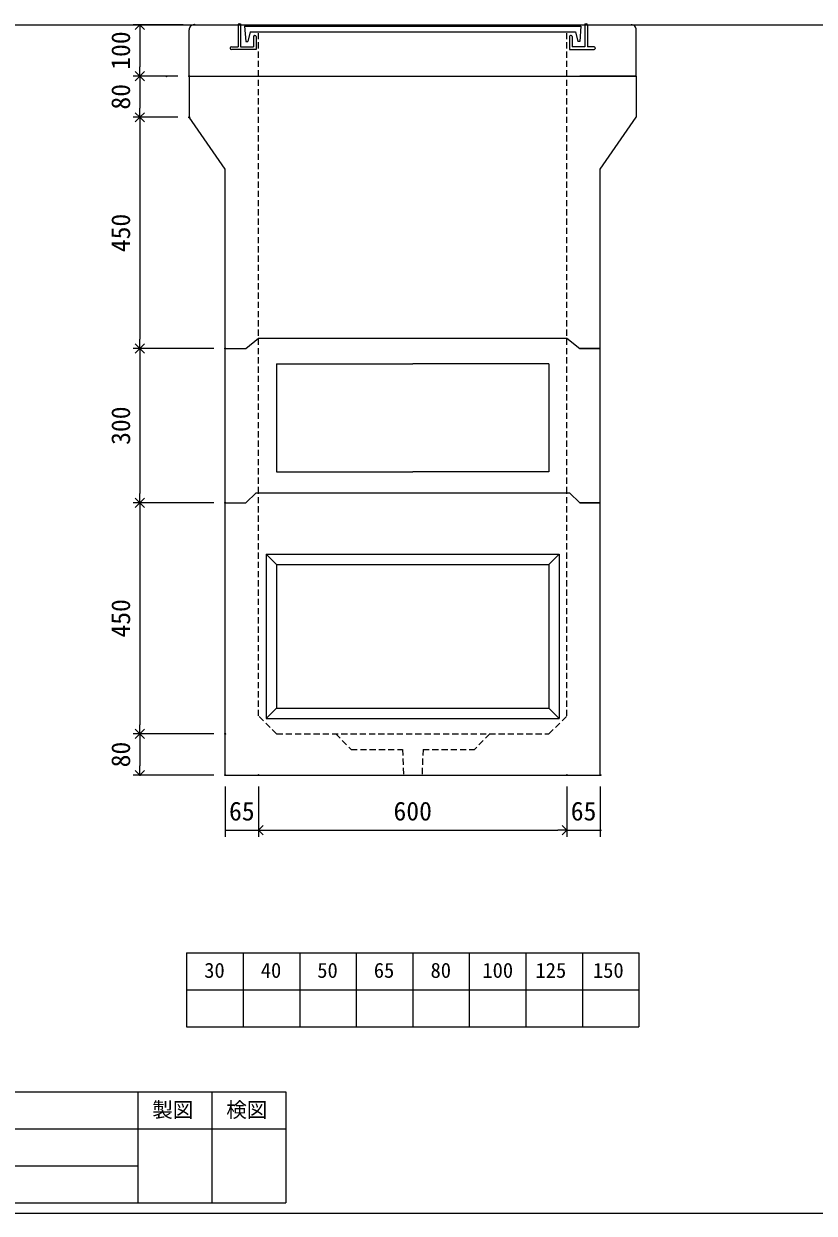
# Model space of a CAD drawing. Units: millimetres, scale not verified. Extents: x -4890 to 18490, y -2276 to 2276.
# Drawn here: x 308 to 1846, y -1999 to 316 of the extents above; entities that cross this region are included whole.
import ezdxf
from ezdxf.enums import TextEntityAlignment as Align

# ---------------------------------------------------------------- set-up
doc = ezdxf.new("R2010")
doc.units = ezdxf.units.MM
doc.header["$LTSCALE"] = 10
doc.header["$PDMODE"] = 32
doc.header["$PDSIZE"] = 2
doc.linetypes.add('DASHED1', pattern=[1.8, 1.2, -0.6])
doc.linetypes.add('USER2', pattern=[50.8, 31.75, -6.35, 6.35, -6.35])
doc.layers.add('0-1_Defpoints', color=7, linetype='Continuous')
for name, color, linetype, lineweight in [('0-2_waku', 7, 'Continuous', 18), ('0-3_gaikei', 7, 'Continuous', 18), ('0-4_kakure', 7, 'DASHED1', 5), ('0-5_sunpou', 7, 'Continuous', 5), ('0-9_uchigawa', 6, 'Continuous', 18), ('0-B_futa', 3, 'Continuous', 18), ('0-C_GL', 4, 'Continuous', 18), ('0-E_文字１', 7, 'Continuous', 18), ('1-3_uchigawa2', 6, 'USER2', 18)]:
    doc.layers.add(name, color=color, linetype=linetype, lineweight=lineweight)
doc.styles.add('ＭＳ ゴシック', font='')
doc.styles.get('ＭＳ ゴシック').set_extended_font_data('MS Gothic')

# ---------------------------------------------------------------- blocks, each defined once
blk = doc.blocks.new('_Open90')
at = {"layer": '0-5_sunpou'}
blk.add_line((0, 0), (-1, 0), dxfattribs=at)
blk.add_lwpolyline([(-0.5, 0.5), (0, 0), (-0.5, -0.5)], dxfattribs=at)
blk = doc.blocks.new('D41')
at = {"layer": '0-1_Defpoints'}
for p in [(2087.32, 2542.03), (1981.29, 2442.03), (2033.32, 2442.03)]:
    blk.add_point(p, dxfattribs=at)
at = {"layer": '0-5_sunpou'}
for p, q in [((2065.32, 2542.03), (1968.29, 2542.03)), ((1981.29, 2524.03), (1981.29, 2460.03)), ((2011.32, 2442.03), (1968.29, 2442.03))]:
    blk.add_line(p, q, dxfattribs=at)
at = {"layer": '0-5_sunpou', "xscale": 18, "yscale": 18}
for p, rotation in [((1981.29, 2542.03), 90), ((1981.29, 2442.03), 270)]:
    blk.add_blockref('_Open90', p, dxfattribs=dict(at, rotation=rotation))
at = {"layer": '0-5_sunpou', "style": 'ＭＳ ゴシック'}
blk.add_text('100', height=36.66, rotation=90, dxfattribs=at).set_placement((1973.29, 2454.53), align=Align.BOTTOM_LEFT)
blk = doc.blocks.new('D7')
at = {"layer": '0-1_Defpoints'}
for p in [(2147.32, 1082.03), (2212.32, 1082.03), (2212.32, 974.56)]:
    blk.add_point(p, dxfattribs=at)
at = {"layer": '0-5_sunpou'}
for p, q in [((2147.32, 1060.03), (2147.32, 961.56)), ((2212.32, 1060.03), (2212.32, 961.56)), ((2147.32, 974.56), (2212.32, 974.56))]:
    blk.add_line(p, q, dxfattribs=at)
at = {"layer": '0-5_sunpou', "style": 'ＭＳ ゴシック'}
blk.add_text('65', height=36.66, dxfattribs=at).set_placement((2154.82, 982.56), align=Align.BOTTOM_LEFT)
blk = doc.blocks.new('D8')
at = {"layer": '0-1_Defpoints'}
for p in [(2212.32, 1082.03), (2812.32, 1082.03), (2812.32, 974.56)]:
    blk.add_point(p, dxfattribs=at)
at = {"layer": '0-5_sunpou'}
for p, q in [((2212.32, 1060.03), (2212.32, 961.56)), ((2812.32, 1060.03), (2812.32, 961.56)), ((2230.32, 974.56), (2794.32, 974.56))]:
    blk.add_line(p, q, dxfattribs=at)
at = {"layer": '0-5_sunpou', "xscale": 18, "yscale": 18, "rotation": 180}
blk.add_blockref('_Open90', (2212.32, 974.56), dxfattribs=at)
at = {"layer": '0-5_sunpou', "xscale": 18, "yscale": 18}
blk.add_blockref('_Open90', (2812.32, 974.56), dxfattribs=at)
at = {"layer": '0-5_sunpou', "style": 'ＭＳ ゴシック'}
blk.add_text('600', height=36.66, dxfattribs=at).set_placement((2474.82, 982.56), align=Align.BOTTOM_LEFT)
blk = doc.blocks.new('D9')
at = {"layer": '0-1_Defpoints'}
for p in [(2812.32, 1082.03), (2877.32, 1082.03), (2877.32, 974.56)]:
    blk.add_point(p, dxfattribs=at)
at = {"layer": '0-5_sunpou'}
for p, q in [((2812.32, 1060.03), (2812.32, 961.56)), ((2877.32, 1060.03), (2877.32, 961.56)), ((2812.32, 974.56), (2877.32, 974.56))]:
    blk.add_line(p, q, dxfattribs=at)
at = {"layer": '0-5_sunpou', "style": 'ＭＳ ゴシック'}
blk.add_text('65', height=36.66, dxfattribs=at).set_placement((2819.82, 982.56), align=Align.BOTTOM_LEFT)
blk = doc.blocks.new('D10')
at = {"layer": '0-1_Defpoints'}
for p in [(2077.32, 2442.03), (1981.29, 2362.03), (2077.32, 2362.03)]:
    blk.add_point(p, dxfattribs=at)
at = {"layer": '0-5_sunpou'}
for p, q in [((2055.32, 2442.03), (1968.29, 2442.03)), ((1981.29, 2424.03), (1981.29, 2380.03)), ((2055.32, 2362.03), (1968.29, 2362.03))]:
    blk.add_line(p, q, dxfattribs=at)
at = {"layer": '0-5_sunpou', "xscale": 18, "yscale": 18}
for p, rotation in [((1981.29, 2442.03), 90), ((1981.29, 2362.03), 270)]:
    blk.add_blockref('_Open90', p, dxfattribs=dict(at, rotation=rotation))
at = {"layer": '0-5_sunpou', "style": 'ＭＳ ゴシック'}
blk.add_text('80', height=36.66, rotation=90, dxfattribs=at).set_placement((1973.29, 2377.03), align=Align.BOTTOM_LEFT)
blk = doc.blocks.new('D11')
at = {"layer": '0-1_Defpoints'}
for p in [(2077.32, 2362.03), (1981.29, 1912.03), (2147.32, 1912.03)]:
    blk.add_point(p, dxfattribs=at)
at = {"layer": '0-5_sunpou'}
for p, q in [((2055.32, 2362.03), (1968.29, 2362.03)), ((1981.29, 2344.03), (1981.29, 1930.03)), ((2125.32, 1912.03), (1968.29, 1912.03))]:
    blk.add_line(p, q, dxfattribs=at)
at = {"layer": '0-5_sunpou', "xscale": 18, "yscale": 18}
for p, rotation in [((1981.29, 2362.03), 90), ((1981.29, 1912.03), 270)]:
    blk.add_blockref('_Open90', p, dxfattribs=dict(at, rotation=rotation))
at = {"layer": '0-5_sunpou', "style": 'ＭＳ ゴシック'}
blk.add_text('450', height=36.66, rotation=90, dxfattribs=at).set_placement((1973.29, 2099.53), align=Align.BOTTOM_LEFT)
blk = doc.blocks.new('D12')
at = {"layer": '0-1_Defpoints'}
for p in [(2147.32, 1912.03), (1981.29, 1612.03), (2147.32, 1612.03)]:
    blk.add_point(p, dxfattribs=at)
at = {"layer": '0-5_sunpou'}
for p, q in [((2125.32, 1912.03), (1968.29, 1912.03)), ((1981.29, 1894.03), (1981.29, 1630.03)), ((2125.32, 1612.03), (1968.29, 1612.03))]:
    blk.add_line(p, q, dxfattribs=at)
at = {"layer": '0-5_sunpou', "xscale": 18, "yscale": 18}
for p, rotation in [((1981.29, 1912.03), 90), ((1981.29, 1612.03), 270)]:
    blk.add_blockref('_Open90', p, dxfattribs=dict(at, rotation=rotation))
at = {"layer": '0-5_sunpou', "style": 'ＭＳ ゴシック'}
blk.add_text('300', height=36.66, rotation=90, dxfattribs=at).set_placement((1973.29, 1724.53), align=Align.BOTTOM_LEFT)
blk = doc.blocks.new('D13')
at = {"layer": '0-1_Defpoints'}
for p in [(2147.32, 1612.03), (1981.29, 1162.03), (2147.32, 1162.03)]:
    blk.add_point(p, dxfattribs=at)
at = {"layer": '0-5_sunpou'}
for p, q in [((2125.32, 1612.03), (1968.29, 1612.03)), ((1981.29, 1594.03), (1981.29, 1180.03)), ((2125.32, 1162.03), (1968.29, 1162.03))]:
    blk.add_line(p, q, dxfattribs=at)
at = {"layer": '0-5_sunpou', "xscale": 18, "yscale": 18}
for p, rotation in [((1981.29, 1612.03), 90), ((1981.29, 1162.03), 270)]:
    blk.add_blockref('_Open90', p, dxfattribs=dict(at, rotation=rotation))
at = {"layer": '0-5_sunpou', "style": 'ＭＳ ゴシック'}
blk.add_text('450', height=36.66, rotation=90, dxfattribs=at).set_placement((1973.29, 1349.53), align=Align.BOTTOM_LEFT)
blk = doc.blocks.new('D14')
at = {"layer": '0-1_Defpoints'}
for p in [(2147.32, 1162.03), (1981.29, 1082.03), (2147.32, 1082.03)]:
    blk.add_point(p, dxfattribs=at)
at = {"layer": '0-5_sunpou'}
for p, q in [((2125.32, 1162.03), (1968.29, 1162.03)), ((1981.29, 1144.03), (1981.29, 1100.03)), ((2125.32, 1082.03), (1968.29, 1082.03))]:
    blk.add_line(p, q, dxfattribs=at)
at = {"layer": '0-5_sunpou', "xscale": 18, "yscale": 18}
for p, rotation in [((1981.29, 1162.03), 90), ((1981.29, 1082.03), 270)]:
    blk.add_blockref('_Open90', p, dxfattribs=dict(at, rotation=rotation))
at = {"layer": '0-5_sunpou', "style": 'ＭＳ ゴシック'}
blk.add_text('80', height=36.66, rotation=90, dxfattribs=at).set_placement((1973.29, 1097.03), align=Align.BOTTOM_LEFT)

msp = doc.modelspace()

# ---------------------------------------------------------------- linework, layer by layer
at = {"layer": '0-2_waku'}
for p, q in [((624.72, -1492.26), (624.72, -1636.26)), ((624.72, -1492.26), (624.72, -1636.26)), ((624.72, -1492.26), (624.72, -1636.26)), ((624.72, -1492.26), (624.72, -1636.26)), ((624.72, -1492.26), (1504.72, -1492.26)), ((734.72, -1492.26), (734.72, -1636.26)), ((844.72, -1492.26), (844.72, -1636.26)), ((844.72, -1492.26), (844.72, -1636.26)), ((954.72, -1492.26), (954.72, -1636.26)), ((1064.72, -1492.26), (1064.72, -1636.26)), ((1174.72, -1492.26), (1174.72, -1636.26)), ((1284.72, -1492.26), (1284.72, -1636.26)), ((1394.72, -1492.26), (1394.72, -1636.26)), ((1504.72, -1492.26), (1504.72, -1636.26)), ((624.72, -1564.26), (1504.72, -1564.26)), ((624.72, -1636.26), (1504.72, -1636.26)), ((-1210.28, -1762.93), (817.72, -1762.93)), ((529.72, -1762.93), (529.72, -1978.93)), ((529.72, -1762.93), (529.72, -1978.93)), ((673.72, -1762.93), (673.72, -1978.93)), ((817.72, -1762.93), (817.72, -1978.93)), ((-1210.28, -1834.93), (817.72, -1834.93)), ((-1210.28, -1906.93), (529.72, -1906.93)), ((-1210.28, -1978.93), (817.72, -1978.93)), ((-1230.28, -1998.93), (4889.72, -1998.93)), ((-1230.28, -1998.93), (4889.72, -1998.93))]:
    msp.add_line(p, q, dxfattribs=at)
at = {"layer": '0-3_gaikei'}
for p, q in [((629.72, 213.74), (629.72, 303.74)), ((639.72, 313.74), (724.71, 313.74)), ((1404.72, 313.74), (1489.72, 313.74)), ((1499.72, 213.74), (1499.72, 303.74)), ((629.72, 213.74), (629.72, 133.74)), ((629.72, 213.74), (739.72, 213.74)), ((629.72, 213.74), (1499.72, 213.74)), ((1499.72, 213.74), (1389.72, 213.74)), ((1499.72, 213.74), (1389.72, 213.74)), ((1499.72, 213.74), (1499.72, 133.74)), ((699.72, 32.74), (629.72, 133.74)), ((1429.72, 32.74), (1499.72, 133.74)), ((699.72, -316.26), (699.72, 33.74)), ((1429.72, -316.26), (1429.72, 33.74)), ((739.72, -316.26), (764.72, -296.26)), ((764.72, -296.26), (1364.72, -296.26)), ((1364.72, -296.26), (1389.72, -316.26)), ((699.72, -616.26), (699.72, -316.26)), ((699.72, -316.26), (739.72, -316.26)), ((699.72, -316.26), (739.72, -316.26)), ((1429.72, -316.26), (1389.72, -316.26)), ((1429.72, -616.26), (1429.72, -316.26)), ((759.72, -597.26), (739.72, -616.26)), ((759.72, -597.26), (739.72, -616.26)), ((759.72, -597.26), (739.72, -616.26)), ((759.72, -597.26), (739.72, -616.26)), ((759.72, -597.26), (739.72, -616.26)), ((759.72, -597.26), (739.72, -616.26)), ((759.72, -597.26), (1369.72, -597.26)), ((759.72, -597.26), (1369.72, -597.26)), ((1389.72, -616.26), (1369.72, -597.26)), ((1389.72, -616.26), (1369.72, -597.26)), ((699.72, -616.26), (739.72, -616.26)), ((699.72, -616.26), (739.72, -616.26)), ((699.72, -616.26), (739.72, -616.26)), ((699.72, -616.26), (739.72, -616.26)), ((699.72, -616.26), (739.72, -616.26)), ((699.72, -616.26), (739.72, -616.26)), ((699.72, -1146.26), (699.72, -616.26)), ((1389.72, -616.26), (1429.72, -616.26)), ((1429.72, -616.26), (1389.72, -616.26)), ((1429.72, -616.26), (1389.72, -616.26)), ((1429.72, -616.26), (1389.72, -616.26)), ((1389.72, -616.26), (1429.72, -616.26)), ((1429.72, -616.26), (1389.72, -616.26)), ((1429.72, -616.26), (1389.72, -616.26)), ((1429.72, -616.26), (1389.72, -616.26)), ((1429.72, -1146.26), (1429.72, -616.26)), ((699.72, -1146.26), (1429.72, -1146.26)), ((699.72, -1146.26), (1429.72, -1146.26)), ((699.72, -1146.26), (1429.72, -1146.26)), ((699.72, -1146.26), (1429.72, -1146.26)), ((699.72, -1146.26), (1429.72, -1146.26))]:
    msp.add_line(p, q, dxfattribs=at)
at = {"layer": '0-3_gaikei', "lineweight": 5}
msp.add_line((699.72, -1146.26), (699.72, -616.26), dxfattribs=at)
at = {"layer": '0-3_gaikei'}
for points in [[(1389.72, -316.26), (1429.72, -316.26), (1389.72, -316.26)], [(1389.72, -316.26), (1429.72, -316.26), (1389.72, -316.26)], [(1389.72, -616.26), (1369.72, -597.26), (1389.72, -616.26)], [(1389.72, -616.26), (1369.72, -597.26), (1389.72, -616.26)], [(1389.72, -616.26), (1429.72, -616.26), (1389.72, -616.26)], [(1389.72, -616.26), (1429.72, -616.26), (1389.72, -616.26)]]:
    msp.add_lwpolyline(points, dxfattribs=at)
for centre, radius, start, end in [((639.14, 304.32), 9.44, 86.47383, 183.52617), ((1490.05, 304.07), 9.68, 358.04251, 91.95749)]:
    msp.add_arc(centre, radius, start, end, dxfattribs=at)
at = {"layer": '0-4_kakure'}
for p, q in [((764.72, 213.74), (764.72, 300.24)), ((1364.72, 213.74), (1364.72, 300.24)), ((764.72, -597.26), (764.72, 214.74)), ((1364.72, -597.26), (1364.72, 214.74)), ((764.72, -1031.26), (764.72, -597.26)), ((1364.72, -1031.26), (1364.72, -597.26)), ((799.72, -1066.26), (764.72, -1031.26)), ((1329.72, -1066.26), (1364.72, -1031.26)), ((799.72, -1066.26), (1329.72, -1066.26)), ((914.72, -1066.26), (944.72, -1096.26)), ((1214.72, -1066.26), (1184.72, -1096.26)), ((1084.72, -1096.26), (1082.72, -1146.26)), ((1084.72, -1096.26), (1184.72, -1096.26))]:
    msp.add_line(p, q, dxfattribs=at)
msp.add_lwpolyline([(944.72, -1096.26), (1044.72, -1096.26), (1046.72, -1146.26)], dxfattribs=at)
at = {"layer": '0-9_uchigawa'}
for p, q in [((779.72, -716.26), (779.72, -1036.26)), ((779.72, -716.26), (1349.72, -716.26)), ((779.72, -716.26), (799.72, -736.26)), ((1329.72, -736.26), (1349.72, -716.26)), ((1349.72, -716.26), (1349.72, -1036.26)), ((799.72, -736.26), (799.72, -1016.26)), ((799.72, -736.26), (799.72, -1016.26)), ((799.72, -736.26), (1329.72, -736.26)), ((1329.72, -736.26), (1329.72, -1016.26)), ((1329.72, -736.26), (1329.72, -1016.26)), ((779.72, -1036.26), (799.72, -1016.26)), ((799.72, -1016.26), (1064.72, -1016.26)), ((1064.72, -1016.26), (1329.72, -1016.26)), ((1349.72, -1036.26), (1329.72, -1016.26)), ((779.72, -1036.26), (1064.72, -1036.26)), ((1064.72, -1036.26), (1349.72, -1036.26))]:
    msp.add_line(p, q, dxfattribs=at)
at = {"layer": '0-B_futa'}
for p, q in [((724.71, 313.74), (724.71, 270.74)), ((726.71, 315.74), (729.71, 315.74)), ((729.71, 315.74), (729.71, 270.74)), ((737.53, 311.24), (1391.86, 311.24)), ((737.53, 311.24), (740.02, 281.24)), ((1391.86, 311.24), (1389.61, 281.24)), ((1399.72, 315.74), (1399.72, 270.74)), ((1399.72, 315.74), (1402.72, 315.74)), ((1404.72, 313.74), (1404.72, 270.74)), ((740.02, 281.24), (743.73, 281.24)), ((748.05, 300.24), (743.73, 281.24)), ((748.05, 300.24), (1381.38, 300.24)), ((754.71, 290.74), (754.71, 270.74)), ((756.71, 292.74), (757.71, 292.74)), ((759.71, 290.74), (759.71, 265.74)), ((1369.72, 290.74), (1369.72, 265.74)), ((1372.72, 292.74), (1371.72, 292.74)), ((1374.72, 290.74), (1374.72, 270.74)), ((1381.38, 300.24), (1385.7, 281.24)), ((1389.61, 281.24), (1385.7, 281.24)), ((709.71, 268.74), (709.71, 267.74)), ((711.71, 270.74), (724.71, 270.74)), ((759.71, 265.74), (711.71, 265.74)), ((729.71, 270.74), (754.71, 270.74)), ((1369.72, 265.74), (1417.72, 265.74)), ((1399.72, 270.74), (1374.72, 270.74)), ((1417.72, 270.74), (1404.72, 270.74)), ((1419.72, 268.74), (1419.72, 267.74))]:
    msp.add_line(p, q, dxfattribs=at)
for centre, start, end in [((726.71, 313.74), 90, 180), ((1402.72, 313.74), 0, 90), ((756.71, 290.74), 90, 180), ((757.71, 290.74), 0, 90), ((1371.72, 290.74), 90, 180), ((1372.72, 290.74), 0, 90), ((711.71, 268.74), 90, 180), ((711.71, 267.74), 180, 270), ((1417.72, 268.74), 0, 90), ((1417.72, 267.74), 270, 0)]:
    msp.add_arc(centre, 2, start, end, dxfattribs=at)
at = {"layer": '0-C_GL'}
msp.add_line((-1230.28, 313.74), (4889.72, 313.74), dxfattribs=at)
at = {"layer": '1-3_uchigawa2'}
for p, q in [((799.72, -346.26), (1064.72, -346.26)), ((799.72, -346.26), (799.72, -556.26)), ((1329.72, -346.26), (1064.72, -346.26)), ((1329.72, -346.26), (1329.72, -556.26)), ((799.72, -556.26), (1064.72, -556.26)), ((1329.72, -556.26), (1064.72, -556.26))]:
    msp.add_line(p, q, dxfattribs=at)

# ---------------------------------------------------------------- block references
at = {"layer": '0-5_sunpou'}
for name in ['D41', 'D10', 'D11', 'D12', 'D13', 'D14', 'D7', 'D8', 'D9']:
    msp.add_blockref(name, (-1447.6, -2228.29), dxfattribs=at)

# ---------------------------------------------------------------- texts
at = {"layer": '0-E_文字１', "style": 'ＭＳ ゴシック'}
for s, p in [('30', (658.9, -1549.7)), ('40', (768.9, -1549.7)), ('50', (878.9, -1549.7)), ('65', (988.9, -1549.7)), ('80', (1099.31, -1549.7)), ('100', (1200.18, -1549.7)), ('125', (1303.57, -1549.7)), ('150', (1415.33, -1549.7)), ('製図', (557.78, -1821.18)), ('検図', (701.78, -1821.18))]:
    msp.add_text(s, height=29.33, dxfattribs=at).set_placement(p, align=Align.BOTTOM_LEFT)

doc.saveas('drawing.dxf')
